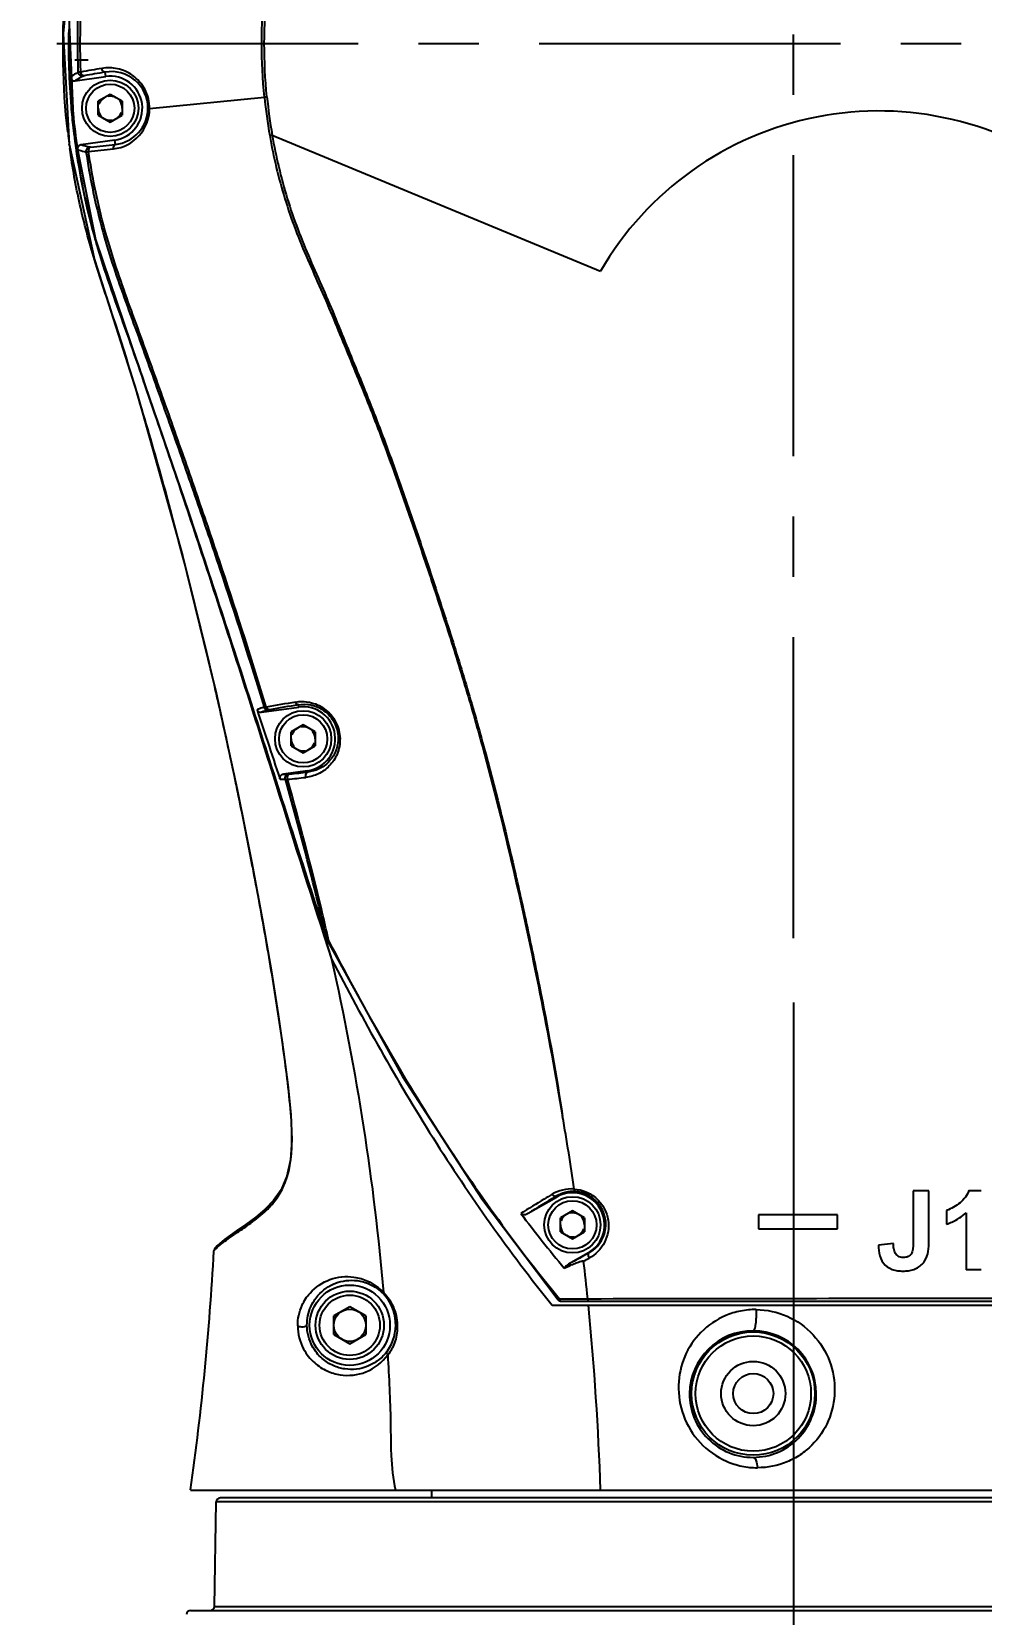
# Model space of a CAD drawing. Header units: millimetres. Extents: x 5828 to 6704, y 123 to 421.
# Drawn here: x 6573.39 to 6579.29, y 323.24 to 333.1 of the extents above; entities that cross this region are included whole.
import ezdxf

# ---------------------------------------------------------------- set-up
doc = ezdxf.new("R2010")
doc.units = ezdxf.units.MM
doc.linetypes.add('CENTER', pattern=[0.6, 0.375, -0.075, 0.075, -0.075])
for name, color, linetype in [('中心线', 7, 'Continuous'), ('外形图', 7, 'Continuous'), ('尺寸标注', 7, 'Continuous'), ('运动范围', 7, 'Continuous')]:
    doc.layers.add(name, color=color, linetype=linetype)
doc.styles.add('微软雅黑', font='msyh.ttc', dxfattribs={"height": 1.5})
doc.dimstyles.new('尺寸标注_1_20比例', dxfattribs={"dimtxt": 1.5, "dimasz": 1.25, "dimexe": 0.5, "dimexo": 0.4, "dimgap": 0.5, "dimtad": 1, "dimdec": 1, "dimlfac": 20, "dimdsep": 46, "dimtxsty": '微软雅黑', "dimcen": 0.09, "dimadec": 0, "dimazin": 0, "dimtp": 0.01, "dimtm": 0.01, "dimtfac": 1, "dimtdec": 1, "dimtofl": 0, "dimtmove": 0, "dimatfit": 3, "dimfxl": 1, "dimtolj": 1, "dimarcsym": 0})

# ---------------------------------------------------------------- blocks, each defined once
blk = doc.blocks.new('*D1121')
at = {"layer": 'Defpoints', "color": 0}
for p in [(6578.1257, 376.8637), (6520.5215, 313.0187), (6575.7198, 313.0187)]:
    blk.add_point(p, dxfattribs=at)
at = {"layer": '尺寸标注', "color": 0, "lineweight": -2}
for p, q in [((6577.7257, 376.8637), (6520.0215, 376.8637)), ((6520.5215, 375.6137), (6520.5215, 314.2687)), ((6575.3198, 313.0187), (6520.0215, 313.0187))]:
    blk.add_line(p, q, dxfattribs=at)
at = {"layer": '尺寸标注', "color": 0}
for points in [[(6520.7298, 375.6137), (6520.3132, 375.6137), (6520.5215, 376.8637)], [(6520.3132, 314.2687), (6520.7298, 314.2687), (6520.5215, 313.0187)]]:
    blk.add_solid(points, dxfattribs=at)
at = {"layer": '尺寸标注', "color": 0, "insert": (6519.2425, 344.9412), "char_height": 1.5, "attachment_point": 5, "rotation": 90, "style": '微软雅黑'}
blk.add_mtext('\\A1;1276.9', dxfattribs=at)
blk = doc.blocks.new('*D1122')
at = {"layer": 'Defpoints', "color": 0}
for p in [(6578.1257, 376.8637), (6512.573, 295.837), (6562.039, 295.837)]:
    blk.add_point(p, dxfattribs=at)
at = {"layer": '尺寸标注', "color": 0, "lineweight": -2}
for p, q in [((6577.7257, 376.8637), (6512.073, 376.8637)), ((6512.573, 375.6137), (6512.573, 297.087)), ((6561.639, 295.837), (6512.073, 295.837))]:
    blk.add_line(p, q, dxfattribs=at)
at = {"layer": '尺寸标注', "color": 0}
for points in [[(6512.7814, 375.6137), (6512.3647, 375.6137), (6512.573, 376.8637)], [(6512.3647, 297.087), (6512.7814, 297.087), (6512.573, 295.837)]]:
    blk.add_solid(points, dxfattribs=at)
at = {"layer": '尺寸标注', "color": 0, "insert": (6511.2935, 337.1476), "char_height": 1.5, "attachment_point": 5, "rotation": 90, "style": '微软雅黑'}
blk.add_mtext('\\A1;1620.5', dxfattribs=at)
blk = doc.blocks.new('*D1123')
at = {"layer": 'Defpoints', "color": 0}
for p in [(6566.8704, 333.0187), (6579.3757, 311.2232), (6579.3757, 293.4099)]:
    blk.add_point(p, dxfattribs=at)
at = {"layer": '尺寸标注', "color": 0, "lineweight": -2}
for p, q in [((6566.8704, 332.6187), (6566.8704, 292.9099)), ((6579.3757, 310.8232), (6579.3757, 292.9099)), ((6568.1204, 293.4099), (6578.1257, 293.4099))]:
    blk.add_line(p, q, dxfattribs=at)
at = {"layer": '尺寸标注', "color": 0}
for points in [[(6568.1204, 293.6182), (6568.1204, 293.2016), (6566.8704, 293.4099)], [(6578.1257, 293.2016), (6578.1257, 293.6182), (6579.3757, 293.4099)]]:
    blk.add_solid(points, dxfattribs=at)
at = {"layer": '尺寸标注', "color": 0, "insert": (6573.2815, 294.6894), "char_height": 1.5, "attachment_point": 5, "style": '微软雅黑'}
blk.add_mtext('\\A1;250.1', dxfattribs=at)
blk = doc.blocks.new('*D1124')
at = {"layer": 'Defpoints', "color": 0}
for p in [(6578.1257, 327.4523), (6579.3757, 311.2232), (6579.3757, 299.9393)]:
    blk.add_point(p, dxfattribs=at)
at = {"layer": '尺寸标注', "color": 0, "lineweight": -2}
for p, q in [((6578.1257, 327.0523), (6578.1257, 299.4393)), ((6579.3757, 310.8232), (6579.3757, 299.4393)), ((6576.8757, 299.9393), (6575.6257, 299.9393)), ((6580.6257, 299.9393), (6584.9441, 299.9393))]:
    blk.add_line(p, q, dxfattribs=at)
at = {"layer": '尺寸标注', "color": 0}
for points in [[(6576.8757, 299.731), (6576.8757, 300.1476), (6578.1257, 299.9393)], [(6580.6257, 300.1476), (6580.6257, 299.731), (6579.3757, 299.9393)]]:
    blk.add_solid(points, dxfattribs=at)
at = {"layer": '尺寸标注', "color": 0, "insert": (6583.4099, 301.215), "char_height": 1.5, "attachment_point": 5, "style": '微软雅黑'}
blk.add_mtext('\\A1;25', dxfattribs=at)
blk = doc.blocks.new('*D1125')
at = {"layer": 'Defpoints', "color": 0}
for p in [(6534.2807, 333.0187), (6579.3757, 311.2232), (6579.3757, 288.3275)]:
    blk.add_point(p, dxfattribs=at)
at = {"layer": '尺寸标注', "color": 0, "lineweight": -2}
for p, q in [((6534.2807, 332.6187), (6534.2807, 287.8275)), ((6579.3757, 310.8232), (6579.3757, 287.8275)), ((6535.5307, 288.3275), (6578.1257, 288.3275))]:
    blk.add_line(p, q, dxfattribs=at)
at = {"layer": '尺寸标注', "color": 0}
for points in [[(6535.5307, 288.5358), (6535.5307, 288.1192), (6534.2807, 288.3275)], [(6578.1257, 288.1192), (6578.1257, 288.5358), (6579.3757, 288.3275)]]:
    blk.add_solid(points, dxfattribs=at)
at = {"layer": '尺寸标注', "color": 0, "insert": (6556.8282, 289.6065), "char_height": 1.5, "attachment_point": 5, "style": '微软雅黑'}
blk.add_mtext('\\A1;901.9', dxfattribs=at)

msp = doc.modelspace()

# ---------------------------------------------------------------- linework, layer by layer
at = {"layer": '中心线', "linetype": 'CENTER', "ltscale": 5}
for p, q in [((6578.1257, 327.4523), (6578.1257, 362.1405)), ((6584.418, 333.0187), (6572.2358, 333.0187))]:
    msp.add_line(p, q, dxfattribs=at)
at = {"layer": '外形图', "color": 7, "linetype": 'Continuous'}
for p, q in [((6573.5829, 333.0846), (6573.6209, 332.3953)), ((6573.6196, 333.1398), (6573.6493, 332.4761)), ((6573.7393, 332.9187), (6573.6556, 332.9187)), ((6573.6575, 332.7897), (6573.8476, 332.8167)), ((6573.8476, 332.8167), (6573.8438, 332.8435)), ((6573.8757, 332.7053), (6573.8007, 332.662)), ((6573.9507, 332.662), (6573.8757, 332.7053)), ((6574.1205, 332.6168), (6574.835, 332.6885)), ((6573.8007, 332.5754), (6573.8007, 332.662)), ((6573.8007, 332.5754), (6573.8757, 332.5321)), ((6573.8757, 332.5321), (6573.9507, 332.5754)), ((6573.9507, 332.662), (6573.9507, 332.5754)), ((6573.6487, 332.4787), (6573.649, 332.476)), ((6573.6567, 332.4797), (6573.657, 332.477)), ((6573.6221, 332.3863), (6573.6209, 332.3953)), ((6573.6229, 332.3864), (6573.622, 332.3954)), ((6573.9038, 332.4207), (6573.6931, 332.3908)), ((6573.9076, 332.394), (6573.9038, 332.4207)), ((6574.8831, 332.4518), (6576.9257, 331.6055)), ((6574.3485, 330.1451), (6574.3808, 330.0478)), ((6574.3488, 330.1452), (6574.3813, 330.048)), ((6574.3262, 329.8343), (6574.3262, 329.8343)), ((6574.8162, 328.8594), (6575.0481, 328.8918)), ((6575.0481, 328.8918), (6575.0461, 328.9058)), ((6575.0757, 328.7803), (6575.0007, 328.737)), ((6575.0007, 328.6504), (6575.0007, 328.737)), ((6575.1507, 328.737), (6575.0757, 328.7803)), ((6575.1507, 328.737), (6575.1507, 328.6504)), ((6575.0007, 328.6504), (6575.0757, 328.6071)), ((6575.0757, 328.6071), (6575.1507, 328.6504)), ((6575.1034, 328.4957), (6574.9528, 328.4746)), ((6575.1046, 328.487), (6575.1034, 328.4957)), ((6574.7613, 327.8977), (6574.7529, 327.9416)), ((6574.7618, 327.8978), (6574.7533, 327.9417)), ((6575.2071, 327.4641), (6575.253, 327.3229)), ((6575.2076, 327.4642), (6575.253, 327.3229)), ((6575.2168, 327.4672), (6575.2157, 327.4668)), ((6575.2157, 327.4668), (6575.2184, 327.4589)), ((6575.2184, 327.4589), (6575.23, 327.4319)), ((6575.2355, 327.4347), (6575.2267, 327.4716)), ((6575.2355, 327.4347), (6575.227, 327.4715)), ((6575.2355, 327.4347), (6575.23, 327.4319)), ((6578.9683, 325.8811), (6578.8694, 325.8811)), ((6578.8694, 325.8811), (6578.8694, 325.5636)), ((6578.9683, 325.5699), (6578.9683, 325.8811)), ((6579.2178, 325.8831), (6579.2943, 325.8831)), ((6576.475, 325.7405), (6576.6507, 325.8419)), ((6576.6507, 325.8419), (6576.6482, 325.8464)), ((6576.7507, 325.7553), (6576.6757, 325.712)), ((6576.6757, 325.6254), (6576.6757, 325.712)), ((6576.8257, 325.712), (6576.7507, 325.7553)), ((6576.8257, 325.712), (6576.8257, 325.6254)), ((6578.3995, 325.7317), (6577.9079, 325.7317)), ((6577.9079, 325.7317), (6577.9079, 325.645)), ((6578.3995, 325.645), (6578.3995, 325.7317)), ((6579.0783, 325.7587), (6579.0783, 325.6732)), ((6579.2, 325.7446), (6579.2, 325.3896)), ((6574.6674, 325.6352), (6574.6608, 325.6306)), ((6576.6757, 325.6254), (6576.7507, 325.5821)), ((6576.7507, 325.5821), (6576.8257, 325.6254)), ((6577.9079, 325.645), (6578.3995, 325.645)), ((6574.5207, 325.5062), (6574.5208, 325.5064)), ((6574.5207, 325.5062), (6574.5207, 325.5063)), ((6574.5224, 325.5137), (6574.5213, 325.5102)), ((6574.5295, 325.5235), (6574.5243, 325.5178)), ((6574.5243, 325.5177), (6574.5245, 325.518)), ((6574.5409, 325.5378), (6574.5245, 325.518)), ((6574.5319, 325.5257), (6574.5319, 325.5257)), ((6576.8507, 325.4955), (6576.7256, 325.4233)), ((6576.8522, 325.4929), (6576.8507, 325.4955)), ((6578.7473, 325.5521), (6578.6538, 325.5414)), ((6579.2943, 325.3895), (6579.2, 325.3895)), ((6576.67, 325.2093), (6576.6622, 325.2029)), ((6576.67, 325.2093), (6576.6815, 325.2093)), ((6576.6815, 325.1937), (6581.6712, 325.1937)), ((6576.8459, 325.2093), (6576.856, 325.2093)), ((6575.3657, 325.1592), (6575.2657, 325.1015)), ((6575.2657, 324.986), (6575.2657, 325.1015)), ((6575.4657, 325.1015), (6575.3657, 325.1592)), ((6575.4657, 325.1015), (6575.4657, 324.986)), ((6576.6252, 325.1687), (6581.7584, 325.1687)), ((6575.2657, 324.986), (6575.3657, 324.9283)), ((6575.3657, 324.9283), (6575.4657, 324.986)), ((6574.3757, 324.0182), (6584.3747, 324.0182)), ((6575.8757, 323.9687), (6575.8757, 324.0182)), ((6574.5235, 323.2933), (6574.5349, 323.9442)), ((6584.2155, 323.9442), (6574.5349, 323.9442)), ((6584.1905, 323.9687), (6574.5599, 323.9687)), ((6574.3753, 323.2687), (6584.3762, 323.2687)), ((6574.5235, 323.2933), (6584.2279, 323.2933))]:
    msp.add_line(p, q, dxfattribs=at)
for points in [[(6583.5282, 329.8427), (6583.2937, 331.5982), (6582.9669, 333.037), (6582.6289, 334.1035), (6582.2571, 334.9283), (6581.8005, 335.6404), (6581.309, 336.2046), (6580.7724, 336.6538), (6580.1704, 337.0162), (6579.5175, 337.2825), (6578.8332, 337.4448), (6578.1309, 337.4994), (6577.4245, 337.4452), (6576.7383, 337.284), (6576.0892, 337.0204), (6575.4868, 336.6586), (6574.9458, 336.207), (6574.4822, 335.6794), (6574.1076, 335.0897), (6573.8288, 334.4493), (6573.6524, 333.7746), (6573.5829, 333.0846)], [(6573.6493, 332.4761), (6573.7833, 331.801), (6574.0459, 331.031), (6574.3599, 330.1118), (6574.7363, 328.9618), (6575.2157, 327.4668)], [(6573.6209, 332.3953), (6573.7783, 331.6751), (6574.044, 330.8419), (6574.3261, 329.8343)], [(6574.3262, 329.8343), (6574.5342, 328.9807), (6574.6659, 328.3782), (6574.757, 327.9211), (6574.825, 327.5527), (6574.8781, 327.2441), (6574.9203, 326.9789), (6574.954, 326.7464), (6574.9802, 326.5404), (6574.9984, 326.3558), (6575.0045, 326.1972), (6574.9964, 326.0731), (6574.9745, 325.9717), (6574.938, 325.8869), (6574.8922, 325.8203), (6574.84, 325.7656), (6574.782, 325.7173), (6574.7196, 325.6717), (6574.6608, 325.6306)], [(6575.23, 327.4319), (6575.6947, 326.5921), (6576.1867, 325.8301), (6576.6622, 325.2029)], [(6574.6608, 325.6306), (6574.5865, 325.5771), (6574.5409, 325.5378)], [(6574.5241, 325.5174), (6574.5236, 325.5164), (6574.5224, 325.5137)]]:
    msp.add_lwpolyline(points, dxfattribs=at)
for centre, radius in [((6573.8757, 332.6187), 0.175), ((6573.8757, 332.6187), 0.15), ((6575.0757, 328.6937), 0.175), ((6575.0757, 328.6937), 0.15), ((6576.7507, 325.6687), 0.175), ((6576.7507, 325.6687), 0.15), ((6575.3657, 325.0437), 0.25), ((6575.3657, 325.0437), 0.2125), ((6575.3657, 325.0437), 0.1875), ((6575.3657, 325.0437), 0.1), ((6577.8757, 324.6187), 0.3838), ((6577.8757, 324.6187), 0.3589), ((6577.8757, 324.6187), 0.2), ((6577.8757, 324.6187), 0.125)]:
    msp.add_circle(centre, radius, dxfattribs=at)
for centre, radius, start, end in [((6578.0303, 332.9995), 4.4138, 178.61171, 184.84612), ((6578.0896, 333.0059), 4.4719, 179.71979, 182.82404), ((6583.1049, 278.9545), 54.7055, 99.7674, 99.90668), ((6578.128, 333.0071), 4.5104, 182.81592, 185.23997), ((6578.0699, 333.0089), 4.4453, 182.5213, 188.35998), ((6582.9836, 279.7152), 53.9087, 99.76117, 99.90172), ((6573.8829, 332.6198), 0.2271, 359.68943, 99.91536), ((6573.8757, 332.6187), 0.2, 278.08263, 98.08263), ((6573.8757, 332.6187), 0.075, 120, 160.00237), ((6573.8757, 332.6187), 0.075, 60, 100.00237), ((6574.7653, 333.6033), 0.9174, 274.35787, 275.33804), ((6578.1631, 333.0205), 3.3445, 185.69653, 189.83315), ((6578.1868, 333.0234), 3.3528, 185.70937, 189.81629), ((6578.0622, 333.0028), 4.4458, 184.8533, 186.53625), ((6578.0942, 333.0041), 4.4764, 185.24115, 186.74014), ((6573.8757, 332.6187), 0.075, 180, 220.00237), ((6573.8671, 332.6176), 0.2533, 276.39405, 359.82407), ((6573.883, 332.6196), 0.227, 276.24126, 359.73853), ((6573.8757, 332.6187), 0.075, 300, 340.00237), ((6573.8757, 332.6187), 0.075, 0, 40.00237), ((6578.6557, 330.6018), 2, 52.40968, 149.87922), ((6578.1145, 333.0085), 4.4985, 186.53351, 186.79961), ((6578.1296, 333.0103), 4.5136, 186.79962, 187.0833), ((6578.069, 333.0012), 4.451, 186.77546, 187.92397), ((6573.8757, 332.6187), 0.075, 240, 280.00237), ((6578.1427, 332.9911), 4.5608, 186.53206, 187.21049), ((6578.1195, 332.9882), 4.5375, 187.21081, 187.50864), ((6578.1014, 332.9858), 4.5192, 187.62392, 187.86451), ((6577.9901, 332.9889), 4.3712, 187.90784, 194.24661), ((6568.4263, 381.2538), 49.1664, 276.22077, 276.40098), ((6574.7522, 333.2458), 0.8047, 278.27127, 279.35911), ((6566.1213, 401.7218), 69.7903, 276.267832, 276.395564), ((6577.871, 332.9601), 4.2487, 194.26529, 196.40123), ((6578.2754, 333.0828), 4.6725, 195.59582, 196.56855), ((6498.4258, 304.6538), 80.0881, 18.559668, 19.148311), ((6545.0318, 322.2386), 30.2632, 12.96425, 14.5361), ((6544.5512, 322.1244), 30.7572, 12.79817, 12.97068), ((6544.3124, 322.071), 31.0019, 11.79594, 12.79658), ((6575.9104, 325.5178), 3.5163, 107.38568, 108.12985), ((6582.4806, 285.3935), 44.1624, 99.71556, 99.95438), ((6580.7068, 295.6518), 33.7324, 99.66068, 99.97077), ((6575.0757, 328.6937), 0.2, 277.94772, 97.94772), ((6575.0757, 328.6937), 0.075, 120, 160.00237), ((6575.0757, 328.6937), 0.075, 60, 100.00237), ((6575.0757, 328.6937), 0.075, 0, 40.00237), ((6575.0757, 328.6937), 0.075, 180, 220.00237), ((6575.0757, 328.6937), 0.075, 300, 340.00237), ((6575.0757, 328.6937), 0.075, 240, 280.00237), ((6574.9765, 333.8308), 5.3562, 269.74643, 270.08991), ((6570.3745, 372.4016), 44.2001, 275.97868, 276.12763), ((6555.7345, 322.9906), 20.001, 13.42494, 15.81605), ((6571.6554, 360.6305), 32.328, 275.92275, 276.12479), ((6544.246, 322.0562), 31.0699, 11.56989, 11.79765), ((6544.7124, 322.1509), 30.594, 10.91071, 11.57145), ((6556.994, 323.2925), 18.7058, 12.90928, 13.42109), ((6575.3632, 327.5277), 0.1584, 202.4647, 207.25703), ((6576.7548, 325.6726), 0.2039, 86.02924, 121.55215), ((6576.7538, 325.6721), 0.2045, 359.05883, 85.74866), ((6629.1498, 239.7592), 100.8336, 121.377534, 121.492983), ((6576.7507, 325.6687), 0.2, 300, 120), ((6584.3003, 331.723), 9.8873, 217.2394, 219.76328), ((6576.7507, 325.6687), 0.075, 120, 160.00237), ((6576.7507, 325.6687), 0.075, 60, 100.00237), ((6576.7507, 325.6687), 0.075, 0, 40.00237), ((6576.0042, 323.6666), 2.3686, 124.40206, 124.87902), ((6576.7507, 325.6687), 0.075, 180, 220.00237), ((6576.7507, 325.6687), 0.075, 240, 280.00237), ((6576.7507, 325.6687), 0.075, 300, 340.00237), ((6576.7542, 325.6719), 0.2041, 298.71896, 349.51309), ((6576.7534, 325.6721), 0.2049, 349.50796, 359.06869), ((6556.6626, 326.4961), 17.8855, 352.03756, 356.82727), ((6574.5444, 325.5054), 0.0235, 148.35035, 159.31574), ((6574.5459, 325.5044), 0.0253, 140.93434, 147.61883), ((6574.6563, 325.3982), 0.1739, 135.01998, 137.07894), ((6557.4468, 323.2137), 19.5015, 5.87338, 6.56325), ((6575.3718, 325.0468), 0.2798, 324.55381, 43.24529), ((6576.6815, 325.2187), 0.025, 219.44185, 270), ((6559.1866, 323.4291), 17.7489, 1.90227, 5.62469), ((6577.8739, 324.6148), 0.3945, 89.73974, 179.43347), ((6577.8742, 324.6158), 0.3935, 0.42416, 89.77954), ((6577.8729, 324.6152), 0.3935, 179.48677, 270.41303), ((6577.8733, 324.6162), 0.3945, 270.35455, 0.36965), ((6574.5599, 323.9437), 0.025, 90, 179), ((6574.3753, 323.2437), 0.025, 90, 178.2299), ((6574.4985, 323.2937), 0.025, 270, 359)]:
    msp.add_arc(centre, radius, start, end, dxfattribs=at)
for points, knots in [([(6573.6114, 332.4723), (6573.579, 332.7556), (6573.5701, 333.1869), (6573.6418, 333.7537), (6573.767, 334.3113), (6574.022, 334.9823), (6574.4746, 335.7144), (6575.0571, 336.3482), (6575.7474, 336.8623), (6576.5219, 337.2381), (6577.3534, 337.4606), (6578.2115, 337.5255), (6579.0669, 337.4296), (6579.8889, 337.1744), (6580.6492, 336.7712), (6581.2086, 336.3212), (6581.5986, 335.9037), (6581.862, 335.5655), (6582.0989, 335.2088), (6582.312, 334.8373), (6582.4968, 334.4509), (6582.5998, 334.1847), (6582.6481, 334.0505)], [0, 0, 0, 0, 0.062486, 0.093763, 0.125038, 0.187525, 0.250019, 0.312513, 0.375008, 0.437503, 0.499998, 0.562492, 0.624985, 0.687474, 0.749964, 0.812459, 0.843738, 0.875005, 0.906255, 0.937505, 0.96876, 1, 1, 1, 1]), ([(6583.1016, 330.164), (6583.0888, 330.5171), (6583.0528, 331.0463), (6582.9758, 331.7489), (6582.9032, 332.2741), (6582.8132, 332.7965), (6582.7231, 333.2291), (6582.6473, 333.5744), (6582.5679, 333.9188), (6582.4504, 334.3454), (6582.2522, 334.8388), (6581.9179, 335.4626), (6581.4799, 336.0266), (6580.9545, 336.5012), (6580.3767, 336.9101), (6579.5701, 337.2892), (6578.5247, 337.5063), (6577.6343, 337.4784), (6576.9417, 337.3351), (6576.4377, 337.167), (6575.9571, 336.9402), (6575.3571, 336.565), (6574.6954, 335.968), (6574.1916, 335.2326), (6573.901, 334.5872), (6573.7412, 334.0802), (6573.6421, 333.5581), (6573.6186, 333.2044), (6573.6177, 333.0277)], [0, 0, 0, 0, 0.06252, 0.093783, 0.12505, 0.156309, 0.18757, 0.203214, 0.21886, 0.250116, 0.281401, 0.3127, 0.375167, 0.406449, 0.437727, 0.500162, 0.562571, 0.624974, 0.65623, 0.687491, 0.718754, 0.750022, 0.812463, 0.874908, 0.906187, 0.937468, 0.96874, 1, 1, 1, 1]), ([(6573.6771, 332.8428), (6573.6662, 333.1052), (6573.6924, 333.6334), (6573.8724, 334.4046), (6574.1834, 335.1334), (6574.6184, 335.7958), (6575.1637, 336.3708), (6575.8013, 336.8415), (6576.512, 337.1922), (6577.0207, 337.3375), (6577.2788, 337.3871)], [0, 0, 0, 0, 0.124941, 0.249918, 0.374902, 0.499909, 0.624912, 0.749936, 0.874956, 1, 1, 1, 1]), ([(6573.6932, 332.8443), (6573.6824, 333.1057), (6573.7092, 333.6318), (6573.8885, 334.4), (6574.1985, 335.1258), (6574.6312, 335.7861), (6575.1743, 336.359), (6575.8091, 336.8284), (6576.5168, 337.1782), (6577.0234, 337.323), (6577.2805, 337.3727)], [0, 0, 0, 0, 0.124938, 0.249916, 0.374903, 0.499912, 0.624914, 0.749939, 0.874957, 1, 1, 1, 1]), ([(6574.835, 332.6885), (6574.8124, 332.9102), (6574.8123, 333.3596), (6574.9485, 334.0188), (6575.2146, 334.6376), (6575.6, 335.1901), (6576.0887, 335.6537), (6576.661, 336.0092), (6577.293, 336.2426), (6577.9592, 336.3442), (6578.6321, 336.3087), (6579.2849, 336.1411), (6579.8897, 335.8433), (6580.4222, 335.4304), (6580.7869, 335.0031), (6581.0236, 334.6243), (6581.1468, 334.3735), (6581.2278, 334.1658), (6581.2975, 333.9542), (6581.4014, 333.5789), (6581.475, 333.2535), (6581.5227, 333.0364)], [0, 0, 0, 0, 0.062455, 0.124947, 0.187451, 0.249957, 0.31248, 0.374995, 0.437519, 0.500043, 0.562586, 0.625144, 0.687691, 0.750232, 0.812744, 0.844018, 0.875275, 0.89089, 0.906501, 0.937697, 1, 1, 1, 1]), ([(6574.8506, 332.6899), (6574.8284, 332.9106), (6574.8292, 333.358), (6574.9655, 334.0142), (6575.2306, 334.6302), (6575.6143, 335.1802), (6576.1008, 335.6419), (6576.6706, 335.996), (6577.2999, 336.2282), (6577.9632, 336.3291), (6578.6332, 336.2935), (6579.2831, 336.126), (6579.8849, 335.8287), (6580.4146, 335.4171), (6580.7774, 334.9913), (6581.0129, 334.6141), (6581.1354, 334.3643), (6581.216, 334.1574), (6581.2683, 333.9995), (6581.3152, 333.8399), (6581.373, 333.6261), (6581.4375, 333.357), (6581.4865, 333.1412), (6581.5099, 333.033)], [0, 0, 0, 0, 0.062454, 0.124946, 0.18745, 0.249955, 0.312477, 0.374991, 0.437514, 0.500038, 0.562581, 0.625138, 0.687685, 0.750227, 0.812739, 0.844014, 0.87527, 0.890885, 0.906496, 0.922101, 0.937693, 0.968859, 1, 1, 1, 1]), ([(6573.8438, 332.8435), (6573.8392, 332.843), (6573.8284, 332.8501), (6573.825, 332.8608), (6573.8242, 332.867)], [0, 0, 0, 0, 0.4272, 1, 1, 1, 1]), ([(6574.1205, 332.6168), (6574.1197, 332.6377), (6574.1159, 332.6794), (6574.0866, 332.7543), (6574.0346, 332.8143), (6573.971, 332.8504), (6573.9223, 332.8667), (6573.8728, 332.8717), (6573.8403, 332.869), (6573.8243, 332.867)], [0, 0, 0, 0, 0.142563, 0.282755, 0.542651, 0.663189, 0.77863, 0.890205, 1, 1, 1, 1]), ([(6573.6771, 332.8428), (6573.6724, 332.8404), (6573.6559, 332.8314), (6573.6398, 332.8214), (6573.629, 332.8133)], [0, 0, 0, 0, 0.281951, 1, 1, 1, 1]), ([(6573.629, 332.8133), (6573.6293, 332.8066), (6573.636, 332.7928), (6573.6508, 332.7888), (6573.6575, 332.7897)], [0, 0, 0, 0, 0.499996, 1, 1, 1, 1]), ([(6573.6575, 332.7897), (6573.6608, 332.7922), (6573.6762, 332.803), (6573.6925, 332.8123), (6573.7055, 332.8192)], [0, 0, 0, 0, 0.218438, 1, 1, 1, 1]), ([(6573.6932, 332.8443), (6573.6911, 332.8441), (6573.6858, 332.8436), (6573.6804, 332.8432), (6573.6771, 332.8428)], [0, 0, 0, 0, 0.385528, 1, 1, 1, 1]), ([(6573.7055, 332.8192), (6573.6989, 332.8183), (6573.6841, 332.8223), (6573.6775, 332.8361), (6573.6771, 332.8428)], [0, 0, 0, 0, 0.499309, 1, 1, 1, 1]), ([(6573.7135, 332.8209), (6573.7087, 332.8204), (6573.6976, 332.8272), (6573.694, 332.8382), (6573.6932, 332.8443)], [0, 0, 0, 0, 0.438595, 1, 1, 1, 1]), ([(6573.7055, 332.8192), (6573.7063, 332.8196), (6573.709, 332.82), (6573.7117, 332.8206), (6573.7135, 332.8209)], [0, 0, 0, 0, 0.316083, 1, 1, 1, 1]), ([(6574.11, 332.619), (6574.1101, 332.6186), (6574.1114, 332.6181), (6574.1147, 332.6173), (6574.118, 332.617), (6574.1204, 332.6168)], [0, 0, 0, 0, 0.11061, 0.33267, 1, 1, 1, 1]), ([(6573.6931, 332.3908), (6573.6868, 332.3899), (6573.6744, 332.3828), (6573.671, 332.3689), (6573.6719, 332.3626)], [0, 0, 0, 0, 0.500037, 1, 1, 1, 1]), ([(6573.7461, 332.3764), (6573.741, 332.3775), (6573.7231, 332.3813), (6573.7054, 332.3862), (6573.6931, 332.3908)], [0, 0, 0, 0, 0.283158, 1, 1, 1, 1]), ([(6573.7461, 332.3764), (6573.7398, 332.3755), (6573.7274, 332.3682), (6573.7241, 332.3542), (6573.725, 332.3478)], [0, 0, 0, 0, 0.499768, 1, 1, 1, 1]), ([(6573.7539, 332.377), (6573.7492, 332.3761), (6573.7403, 332.3666), (6573.7398, 332.3549), (6573.7407, 332.3487)], [0, 0, 0, 0, 0.436066, 1, 1, 1, 1]), ([(6573.7539, 332.377), (6573.7521, 332.3768), (6573.7496, 332.3766), (6573.7469, 332.3763), (6573.7461, 332.3764)], [0, 0, 0, 0, 0.684641, 1, 1, 1, 1]), ([(6573.9076, 332.394), (6573.9031, 332.3931), (6573.8947, 332.3834), (6573.8944, 332.3721), (6573.8954, 332.3659)], [0, 0, 0, 0, 0.427381, 1, 1, 1, 1]), ([(6574.8679, 332.4494), (6574.891, 332.3163), (6574.9382, 332.1185), (6575.026, 331.863), (6575.1034, 331.6757), (6575.187, 331.4913), (6575.2661, 331.3051), (6575.3423, 331.1177), (6575.4197, 330.931), (6575.4956, 330.7437), (6575.5922, 330.4925), (6575.7054, 330.1763), (6575.8356, 329.7954), (6575.962, 329.4141), (6576.0817, 329.0317), (6576.2284, 328.5209), (6576.3877, 327.8804), (6576.5515, 327.1117), (6576.6462, 326.5991), (6576.6898, 326.3436)], [0, 0, 0, 0, 0.063419, 0.095133, 0.126831, 0.158522, 0.190188, 0.221843, 0.253493, 0.285124, 0.316728, 0.37984, 0.442845, 0.505737, 0.568471, 0.630994, 0.755244, 0.878308, 1, 1, 1, 1]), ([(6574.8831, 332.4517), (6574.9062, 332.3187), (6574.9528, 332.1208), (6575.0406, 331.8652), (6575.1176, 331.6779), (6575.2005, 331.4932), (6575.2793, 331.3069), (6575.3548, 331.1193), (6575.4318, 330.9324), (6575.5074, 330.745), (6575.6033, 330.4937), (6575.7158, 330.1772), (6575.8453, 329.7962), (6575.9711, 329.4147), (6576.0902, 329.0322), (6576.2363, 328.5213), (6576.3632, 328.0076), (6576.4764, 327.4933), (6576.5819, 326.9831), (6576.6502, 326.5995), (6576.6899, 326.3437)], [0, 0, 0, 0, 0.063429, 0.095148, 0.126852, 0.158545, 0.190215, 0.221873, 0.253526, 0.28516, 0.316766, 0.379886, 0.442898, 0.505796, 0.568536, 0.631065, 0.755328, 0.817027, 0.878412, 1, 1, 1, 1]), ([(6573.7779, 331.6766), (6573.7434, 331.7895), (6573.6821, 332.0178), (6573.6408, 332.2505), (6573.6247, 332.3675)], [0, 0, 0, 0, 0.499963, 1, 1, 1, 1]), ([(6573.6719, 332.3625), (6573.6756, 332.3611), (6573.693, 332.355), (6573.711, 332.3508), (6573.725, 332.3478)], [0, 0, 0, 0, 0.217532, 1, 1, 1, 1]), ([(6573.7248, 332.3478), (6573.7477, 332.1974), (6573.7931, 331.9731), (6573.8777, 331.6807), (6573.9527, 331.4652), (6574.0311, 331.2511), (6574.1093, 331.037), (6574.1856, 330.8225), (6574.2871, 330.5367), (6574.4126, 330.1796), (6574.6068, 329.6082), (6574.7455, 329.1779), (6574.8332, 328.8901)], [0, 0, 0, 0, 0.125606, 0.188403, 0.251165, 0.313908, 0.376607, 0.439257, 0.501856, 0.626897, 0.75164, 1, 1, 1, 1]), ([(6573.725, 332.3479), (6573.7266, 332.3474), (6573.732, 332.3481), (6573.7372, 332.3484), (6573.7407, 332.3487)], [0, 0, 0, 0, 0.317579, 1, 1, 1, 1]), ([(6574.8465, 328.8911), (6574.7588, 329.1788), (6574.6215, 329.6093), (6574.4273, 330.1804), (6574.2776, 330.6093), (6574.1504, 330.9664), (6574.0464, 331.2518), (6573.9686, 331.4661), (6573.894, 331.6817), (6573.8075, 331.9736), (6573.7632, 332.1982), (6573.7407, 332.3487)], [0, 0, 0, 0, 0.248279, 0.373005, 0.498035, 0.623282, 0.685986, 0.748757, 0.811549, 0.874334, 1, 1, 1, 1]), ([(6573.7952, 331.7605), (6573.8368, 331.619), (6573.9364, 331.3412), (6574.0346, 331.0632), (6574.0829, 330.9239)], [0, 0, 0, 0, 0.499968, 1, 1, 1, 1]), ([(6573.7969, 331.7504), (6573.8237, 331.6603), (6573.8827, 331.4817), (6574.0114, 331.1283), (6574.1635, 330.6835), (6574.3452, 330.1495), (6574.5215, 329.6137), (6574.6949, 329.0769), (6574.9227, 328.3601), (6575.0913, 327.8218), (6575.2071, 327.4641)], [0, 0, 0, 0, 0.062506, 0.125006, 0.250006, 0.375004, 0.500004, 0.625003, 0.750002, 1, 1, 1, 1]), ([(6574.0439, 330.8424), (6574.002, 330.9821), (6573.9377, 331.1912), (6573.8449, 331.468), (6573.7993, 331.6067), (6573.7779, 331.6766)], [0, 0, 0, 0, 0.499569, 0.749523, 1, 1, 1, 1]), ([(6574.3261, 329.8343), (6574.2825, 330.0032), (6574.1922, 330.3404), (6574.094, 330.6752), (6574.0439, 330.8424)], [0, 0, 0, 0, 0.499964, 1, 1, 1, 1]), ([(6574.3813, 330.048), (6574.5244, 329.6191), (6574.7338, 328.974), (6575.0084, 328.1125), (6575.1463, 327.682), (6575.2168, 327.4672)], [0, 0, 0, 0, 0.499999, 0.75, 1, 1, 1, 1]), ([(6575.0279, 328.9226), (6575.0568, 328.9275), (6575.1208, 328.9265), (6575.2138, 328.886), (6575.2855, 328.8038), (6575.3126, 328.6986), (6575.2939, 328.5994), (6575.2432, 328.5226), (6575.1735, 328.4723), (6575.1196, 328.4569), (6575.0926, 328.454)], [0, 0, 0, 0, 0.116875, 0.247846, 0.392027, 0.534874, 0.664601, 0.782012, 0.892051, 1, 1, 1, 1]), ([(6574.8332, 328.8901), (6574.8294, 328.8889), (6574.8145, 328.8845), (6574.7998, 328.8796), (6574.7887, 328.8762)], [0, 0, 0, 0, 0.256852, 1, 1, 1, 1]), ([(6574.7887, 328.8762), (6574.7905, 328.8708), (6574.7983, 328.861), (6574.8106, 328.8587), (6574.8162, 328.8594)], [0, 0, 0, 0, 0.499699, 1, 1, 1, 1]), ([(6574.8465, 328.8911), (6574.845, 328.8909), (6574.8406, 328.8904), (6574.8361, 328.8898), (6574.8332, 328.8901)], [0, 0, 0, 0, 0.342549, 1, 1, 1, 1]), ([(6574.8597, 328.8734), (6574.8543, 328.8727), (6574.8424, 328.8752), (6574.835, 328.8848), (6574.8332, 328.8901)], [0, 0, 0, 0, 0.496417, 1, 1, 1, 1]), ([(6574.8661, 328.8747), (6574.8621, 328.8743), (6574.8527, 328.8782), (6574.8481, 328.8864), (6574.8465, 328.8911)], [0, 0, 0, 0, 0.448483, 1, 1, 1, 1]), ([(6574.8597, 328.8734), (6574.86, 328.8735), (6574.8622, 328.874), (6574.8644, 328.8744), (6574.8662, 328.8747)], [0, 0, 0, 0, 0.147482, 1, 1, 1, 1]), ([(6575.0461, 328.9058), (6575.0421, 328.9055), (6575.0333, 328.9101), (6575.0293, 328.9181), (6575.0279, 328.9226)], [0, 0, 0, 0, 0.462702, 1, 1, 1, 1]), ([(6575.0461, 328.9058), (6575.0718, 328.9103), (6575.1289, 328.9095), (6575.2121, 328.8731), (6575.2764, 328.799), (6575.3004, 328.7044), (6575.2834, 328.6157), (6575.2382, 328.5475), (6575.1762, 328.503), (6575.1284, 328.4895), (6575.1046, 328.487)], [0, 0, 0, 0, 0.116287, 0.247601, 0.393035, 0.537068, 0.666991, 0.783938, 0.893158, 1, 1, 1, 1]), ([(6574.9319, 328.4423), (6574.9297, 328.449), (6574.9318, 328.4653), (6574.9457, 328.4736), (6574.9528, 328.4746)], [0, 0, 0, 0, 0.499171, 1, 1, 1, 1]), ([(6574.9653, 328.442), (6574.9632, 328.4487), (6574.9647, 328.4646), (6574.9781, 328.4736), (6574.9849, 328.4746)], [0, 0, 0, 0, 0.505059, 1, 1, 1, 1]), ([(6574.9653, 328.442), (6574.966, 328.4418), (6574.9703, 328.4413), (6574.9747, 328.4416), (6574.9783, 328.4419)], [0, 0, 0, 0, 0.167119, 1, 1, 1, 1]), ([(6575.2166, 327.4672), (6575.198, 327.5485), (6575.1205, 327.875), (6575.0341, 328.1993), (6574.9653, 328.4419)], [0, 0, 0, 0, 0.248459, 1, 1, 1, 1]), ([(6574.9912, 328.4751), (6574.9856, 328.4741), (6574.9755, 328.4624), (6574.9762, 328.4487), (6574.9783, 328.4419)], [0, 0, 0, 0, 0.442341, 1, 1, 1, 1]), ([(6574.9849, 328.4746), (6574.9852, 328.4746), (6574.9873, 328.4747), (6574.9894, 328.4749), (6574.9912, 328.4751)], [0, 0, 0, 0, 0.159677, 1, 1, 1, 1]), ([(6575.1046, 328.487), (6575.0992, 328.486), (6575.0897, 328.4741), (6575.0906, 328.4608), (6575.0926, 328.454)], [0, 0, 0, 0, 0.433921, 1, 1, 1, 1]), ([(6574.6659, 325.6209), (6574.6941, 325.6403), (6574.7576, 325.6833), (6574.8387, 325.7469), (6574.9059, 325.8211), (6574.9885, 325.9546), (6575.013, 326.1591), (6574.998, 326.3952), (6574.9741, 326.6062), (6574.945, 326.8207), (6574.9019, 327.1082), (6574.8418, 327.4675), (6574.7892, 327.7544), (6574.7618, 327.8978)], [0, 0, 0, 0, 0.042346, 0.094897, 0.1269, 0.165797, 0.287247, 0.371465, 0.459916, 0.549405, 0.639255, 0.81949, 1, 1, 1, 1]), ([(6575.2355, 327.4347), (6575.3375, 327.2386), (6575.5477, 326.8496), (6575.8889, 326.2807), (6576.2602, 325.7309), (6576.5293, 325.3798), (6576.67, 325.2093)], [0, 0, 0, 0, 0.250006, 0.50001, 0.750008, 1, 1, 1, 1]), ([(6575.253, 327.3229), (6575.3299, 326.9762), (6575.4618, 326.288), (6575.5459, 325.5921), (6575.5747, 325.2483)], [0, 0, 0, 0, 0.507204, 1, 1, 1, 1]), ([(6575.253, 327.3229), (6575.3507, 327.1335), (6575.5522, 326.7575), (6575.9879, 326.0245), (6576.3572, 325.5002), (6576.6252, 325.1687)], [0, 0, 0, 0, 0.250046, 0.500091, 1, 1, 1, 1]), ([(6576.7615, 325.8919), (6576.7508, 325.9672), (6576.7287, 326.118), (6576.7023, 326.2682), (6576.6898, 326.3436)], [0, 0, 0, 0, 0.498649, 1, 1, 1, 1]), ([(6576.7615, 325.8919), (6576.7372, 325.8937), (6576.6889, 325.8898), (6576.6446, 325.8707), (6576.6246, 325.859)], [0, 0, 0, 0, 0.512054, 1, 1, 1, 1]), ([(6576.7615, 325.8919), (6576.7618, 325.8881), (6576.7627, 325.8823), (6576.7667, 325.8764), (6576.769, 325.876)], [0, 0, 0, 0, 0.627804, 1, 1, 1, 1]), ([(6576.7615, 325.8919), (6576.7867, 325.8902), (6576.8377, 325.8782), (6576.9041, 325.8356), (6576.9524, 325.773), (6576.984, 325.678), (6576.9643, 325.5538), (6576.8952, 325.4836), (6576.8558, 325.462)], [0, 0, 0, 0, 0.129546, 0.26342, 0.397326, 0.527342, 0.768966, 1, 1, 1, 1]), ([(6579.2178, 325.8831), (6579.2125, 325.8682), (6579.1968, 325.8397), (6579.1625, 325.8055), (6579.1227, 325.7782), (6579.0936, 325.7637), (6579.0783, 325.7587)], [0, 0, 0, 0, 0.247912, 0.497197, 0.748806, 1, 1, 1, 1]), ([(6576.6246, 325.859), (6576.6081, 325.8489), (6576.5428, 325.8092), (6576.4776, 325.7695), (6576.4289, 325.7397)], [0, 0, 0, 0, 0.252878, 1, 1, 1, 1]), ([(6576.6482, 325.8464), (6576.6465, 325.8455), (6576.641, 325.8449), (6576.6322, 325.8496), (6576.627, 325.8553), (6576.6246, 325.859)], [0, 0, 0, 0, 0.198324, 0.538102, 1, 1, 1, 1]), ([(6576.4289, 325.7398), (6576.4337, 325.7334), (6576.453, 325.7302), (6576.4679, 325.7364), (6576.475, 325.7405)], [0, 0, 0, 0, 0.491347, 1, 1, 1, 1]), ([(6579.0783, 325.6732), (6579.0896, 325.6769), (6579.1337, 325.6939), (6579.1742, 325.7205), (6579.2, 325.7446)], [0, 0, 0, 0, 0.251494, 1, 1, 1, 1]), ([(6574.5599, 325.5449), (6574.5724, 325.5552), (6574.6019, 325.5775), (6574.6331, 325.5973), (6574.6497, 325.6097)], [0, 0, 0, 0, 0.439559, 1, 1, 1, 1]), ([(6574.6497, 325.6096), (6574.6497, 325.6137), (6574.6517, 325.622), (6574.6575, 325.6283), (6574.6608, 325.6306)], [0, 0, 0, 0, 0.49969, 1, 1, 1, 1]), ([(6574.5207, 325.5063), (6574.5209, 325.5075), (6574.5244, 325.5108), (6574.5268, 325.5143), (6574.529, 325.5166)], [0, 0, 0, 0, 0.292455, 1, 1, 1, 1]), ([(6574.5333, 325.5211), (6574.535, 325.5229), (6574.5436, 325.5311), (6574.5526, 325.5389), (6574.5599, 325.5449)], [0, 0, 0, 0, 0.207386, 1, 1, 1, 1]), ([(6576.8522, 325.4929), (6576.8416, 325.487), (6576.7994, 325.4638), (6576.7572, 325.4406), (6576.7256, 325.4233)], [0, 0, 0, 0, 0.252138, 1, 1, 1, 1]), ([(6576.8522, 325.4929), (6576.8487, 325.4905), (6576.8475, 325.477), (6576.8521, 325.4675), (6576.8558, 325.462)], [0, 0, 0, 0, 0.393181, 1, 1, 1, 1]), ([(6578.6538, 325.5414), (6578.6538, 325.5194), (6578.659, 325.475), (6578.6917, 325.4132), (6578.7449, 325.3867), (6578.79, 325.3809), (6578.8355, 325.3808), (6578.8921, 325.3929), (6578.9456, 325.4385), (6578.9679, 325.5035), (6578.9683, 325.5478), (6578.9683, 325.5699)], [0, 0, 0, 0, 0.123398, 0.247448, 0.373587, 0.437558, 0.501518, 0.628248, 0.75283, 0.87624, 1, 1, 1, 1]), ([(6578.8694, 325.5636), (6578.8694, 325.5531), (6578.8701, 325.5323), (6578.8674, 325.5058), (6578.8581, 325.4867), (6578.8467, 325.4752), (6578.8321, 325.4678), (6578.816, 325.4655), (6578.7998, 325.4661), (6578.7786, 325.4708), (6578.7575, 325.4898), (6578.7484, 325.5208), (6578.7477, 325.5417), (6578.7473, 325.5521)], [0, 0, 0, 0, 0.1239, 0.24744, 0.309539, 0.372161, 0.435449, 0.499298, 0.563355, 0.627333, 0.752323, 0.876205, 1, 1, 1, 1]), ([(6576.7, 325.399), (6576.7097, 325.4035), (6576.7291, 325.4127), (6576.7537, 325.4236), (6576.7737, 325.4318), (6576.7887, 325.4377), (6576.8025, 325.4421), (6576.8116, 325.4446), (6576.8199, 325.4453), (6576.8204, 325.4427)], [0, 0, 0, 0, 0.247906, 0.497041, 0.62228, 0.748119, 0.874926, 0.939164, 1, 1, 1, 1]), ([(6575.0419, 325.04), (6575.0417, 325.0836), (6575.0576, 325.159), (6575.1258, 325.2639), (6575.2381, 325.3406), (6575.3731, 325.354), (6575.4893, 325.3193), (6575.5476, 325.2773), (6575.5746, 325.2484)], [0, 0, 0, 0, 0.179156, 0.304097, 0.507841, 0.713663, 0.837868, 1, 1, 1, 1]), ([(6575.0994, 325.0437), (6575.0992, 325.0832), (6575.1135, 325.1511), (6575.1742, 325.246), (6575.2736, 325.3163), (6575.3943, 325.3306), (6575.4987, 325.3013), (6575.5512, 325.2642), (6575.5756, 325.2386)], [0, 0, 0, 0, 0.180531, 0.305805, 0.509726, 0.714766, 0.838234, 1, 1, 1, 1]), ([(6575.5746, 325.2484), (6575.5743, 325.2475), (6575.5734, 325.2443), (6575.574, 325.2404), (6575.5756, 325.2386)], [0, 0, 0, 0, 0.293507, 1, 1, 1, 1]), ([(6575.5749, 325.2492), (6575.6035, 325.2205), (6575.6475, 325.1515), (6575.6617, 325.0715), (6575.6613, 325.0329)], [0, 0, 0, 0, 0.512358, 1, 1, 1, 1]), ([(6576.6814, 325.2093), (6576.695, 325.2093), (6576.7498, 325.2093), (6576.8046, 325.2093), (6576.8459, 325.2093)], [0, 0, 0, 0, 0.248215, 1, 1, 1, 1]), ([(6576.8459, 325.2093), (6576.8462, 325.2071), (6576.8473, 325.2012), (6576.8517, 325.1937), (6576.8559, 325.1937)], [0, 0, 0, 0, 0.3399, 1, 1, 1, 1]), ([(6576.8559, 325.2093), (6577.2502, 325.2095), (6578.055, 325.2113), (6579.6601, 325.213), (6580.871, 325.213), (6581.6713, 325.2124)], [0, 0, 0, 0, 0.245614, 0.501419, 1, 1, 1, 1]), ([(6577.8944, 325.1414), (6577.8615, 325.1423), (6577.7962, 325.1356), (6577.6743, 325.0983), (6577.5429, 325.0093), (6577.4391, 324.8534), (6577.3991, 324.669), (6577.4302, 324.4764), (6577.5354, 324.3039), (6577.6758, 324.2048), (6577.8032, 324.164), (6577.8695, 324.1566), (6577.9021, 324.1571)], [0, 0, 0, 0, 0.064315, 0.12727, 0.248362, 0.366395, 0.485523, 0.609578, 0.739333, 0.870788, 0.935982, 1, 1, 1, 1]), ([(6577.8757, 325.0094), (6577.8776, 325.0095), (6577.8816, 325.0135), (6577.8875, 325.0276), (6577.8928, 325.0557), (6577.8957, 325.096), (6577.8953, 325.126), (6577.8944, 325.1414)], [0, 0, 0, 0, 0.040592, 0.110233, 0.341465, 0.659683, 1, 1, 1, 1]), ([(6577.8944, 325.1414), (6577.9599, 325.1407), (6578.0925, 325.1117), (6578.2563, 324.9946), (6578.3611, 324.8254), (6578.394, 324.6331), (6578.3538, 324.4459), (6578.2655, 324.314), (6578.1695, 324.2354), (6578.0596, 324.176), (6577.9647, 324.1569), (6577.9021, 324.1571)], [0, 0, 0, 0, 0.129145, 0.258842, 0.386474, 0.511304, 0.633806, 0.754973, 0.81577, 0.876815, 1, 1, 1, 1]), ([(6575.0419, 325.04), (6575.0463, 325.037), (6575.058, 325.035), (6575.0746, 325.0344), (6575.0884, 325.0365), (6575.0966, 325.0395), (6575.0993, 325.0424), (6575.0994, 325.0437)], [0, 0, 0, 0, 0.259879, 0.559698, 0.828593, 0.934939, 1, 1, 1, 1]), ([(6575.0419, 325.04), (6575.0423, 324.9904), (6575.0647, 324.9026), (6575.1391, 324.8095), (6575.2205, 324.757), (6575.3294, 324.7243), (6575.4749, 324.7396), (6575.5688, 324.8128), (6575.602, 324.8599)], [0, 0, 0, 0, 0.193245, 0.33671, 0.455896, 0.565345, 0.775348, 1, 1, 1, 1]), ([(6575.5998, 324.8845), (6575.584, 324.8625), (6575.547, 324.8244), (6575.4798, 324.7861), (6575.4077, 324.7677), (6575.3335, 324.7687), (6575.2594, 324.7902), (6575.1867, 324.8365), (6575.1198, 324.9198), (6575.0997, 324.9989), (6575.0994, 325.0437)], [0, 0, 0, 0, 0.117414, 0.226559, 0.331891, 0.436778, 0.544995, 0.662825, 0.805236, 1, 1, 1, 1]), ([(6575.6613, 325.0329), (6575.661, 324.9995), (6575.6503, 324.9365), (6575.6199, 324.8806), (6575.6022, 324.8575)], [0, 0, 0, 0, 0.534715, 1, 1, 1, 1]), ([(6575.6613, 325.0329), (6575.6599, 325.0336), (6575.6556, 325.0359), (6575.6517, 325.0403), (6575.6516, 325.0437)], [0, 0, 0, 0, 0.312074, 1, 1, 1, 1]), ([(6575.6022, 324.8575), (6575.5993, 324.8617), (6575.5953, 324.8708), (6575.5973, 324.8808), (6575.5998, 324.8845)], [0, 0, 0, 0, 0.534144, 1, 1, 1, 1]), ([(6575.602, 324.8599), (6575.606, 324.7898), (6575.6127, 324.6502), (6575.6195, 324.4761), (6575.6203, 324.3375), (6575.6221, 324.196), (6575.6355, 324.0892), (6575.6503, 324.0182)], [0, 0, 0, 0, 0.249558, 0.496919, 0.619269, 0.742348, 1, 1, 1, 1]), ([(6577.8757, 324.2217), (6577.8789, 324.2215), (6577.8863, 324.2158), (6577.8965, 324.1939), (6577.9004, 324.1729), (6577.9021, 324.1571)], [0, 0, 0, 0, 0.133397, 0.344311, 1, 1, 1, 1])]:
    msp.add_open_spline(points, degree=3, knots=knots, dxfattribs=at)
for points in [[(6573.6504, 332.4538), (6573.6767, 332.2423), (6573.7177, 332.0319), (6573.7749, 331.8266)], [(6574.7887, 328.8762), (6574.8105, 328.8103), (6574.8323, 328.7443), (6574.8541, 328.6784)], [(6574.8541, 328.6784), (6574.88, 328.5997), (6574.906, 328.521), (6574.9319, 328.4423)], [(6574.9319, 328.4423), (6574.9431, 328.442), (6574.9542, 328.4421), (6574.9653, 328.442)], [(6575.2224, 327.4552), (6575.2243, 327.4515), (6575.2263, 327.448), (6575.2285, 327.4445)], [(6575.2285, 327.4445), (6575.2306, 327.4411), (6575.2329, 327.4378), (6575.2355, 327.4347)], [(6574.5208, 325.5062), (6574.5209, 325.5088), (6574.5214, 325.5113), (6574.5223, 325.5137)], [(6574.5262, 325.5204), (6574.5278, 325.5224), (6574.5298, 325.5242), (6574.5319, 325.5257)], [(6576.7256, 325.4233), (6576.7154, 325.4174), (6576.7056, 325.4093), (6576.7, 325.3989)], [(6576.8204, 325.4427), (6576.8322, 325.449), (6576.844, 325.4555), (6576.8558, 325.462)], [(6576.67, 325.2093), (6576.6707, 325.2063), (6576.6715, 325.2033), (6576.6729, 325.2006)], [(6576.6729, 325.2006), (6576.6739, 325.1987), (6576.6752, 325.1969), (6576.6769, 325.1955)], [(6576.6769, 325.1955), (6576.6782, 325.1945), (6576.6798, 325.1937), (6576.6815, 325.1937)]]:
    msp.add_open_spline(points, degree=3, dxfattribs=at)
at = {"layer": '运动范围', "color": 7, "linetype": 'Continuous'}
for radius, start, end in [(43.845, 350, 224.94335), (11.2553, 57.10379, 292.1039)]:
    msp.add_arc((6578.1257, 333.0187), radius, start, end, dxfattribs=at)

# ---------------------------------------------------------------- dimensions: what is measured, and where the dimension line sits
at = {"layer": '尺寸标注'}
dim = msp.add_linear_dim(base=(6512.573, 295.837), p1=(6578.1257, 376.8637), p2=(6562.039, 295.837), angle=90, dimstyle='尺寸标注_1_20比例', dxfattribs=at)
dim.commit()
dim.dimension.update_dxf_attribs({"geometry": '*D1122', "text_midpoint": (6512.573, 337.1476), "dimtype": 160})
dim = msp.add_linear_dim(base=(6520.5215, 313.0187), p1=(6578.1257, 376.8637), p2=(6575.7198, 313.0187), angle=90, dimstyle='尺寸标注_1_20比例', dxfattribs=at)
dim.commit()
dim.dimension.update_dxf_attribs({"geometry": '*D1121', "text_midpoint": (6519.2425, 344.9412)})
for base, p1, picture, middle in [((6579.3757, 288.3275), (6534.2807, 333.0187), '*D1125', (6556.8282, 289.6065)), ((6579.3757, 299.9393), (6578.1257, 327.4523), '*D1124', (6583.4099, 301.215))]:
    dim = msp.add_linear_dim(base=base, p1=p1, p2=(6579.3757, 311.2232), dimstyle='尺寸标注_1_20比例', dxfattribs=at)
    dim.commit()
    dim.dimension.update_dxf_attribs({"geometry": picture, "text_midpoint": middle})
dim = msp.add_linear_dim(base=(6579.3757, 293.4099), p1=(6566.8704, 333.0187), p2=(6579.3757, 311.2232), dimstyle='尺寸标注_1_20比例', dxfattribs=at)
dim.commit()
dim.dimension.update_dxf_attribs({"geometry": '*D1123', "text_midpoint": (6573.2815, 293.4099), "dimtype": 160})

doc.saveas('drawing.dxf')
